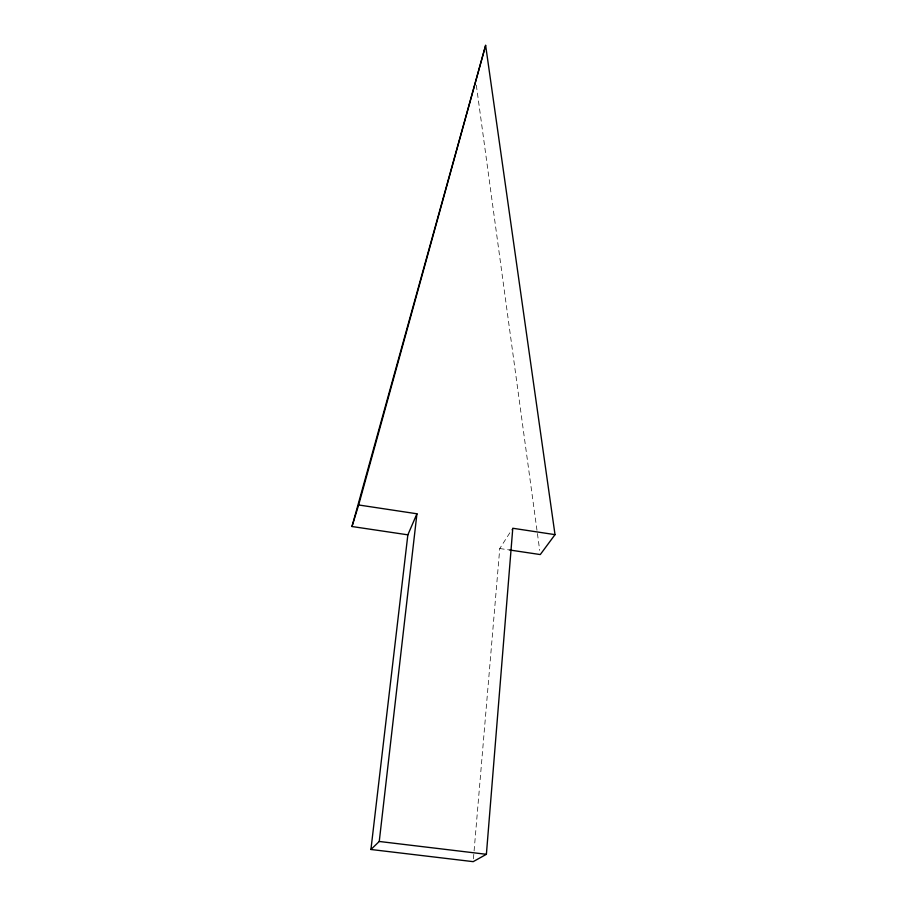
<?xml version="1.0" encoding="UTF-8"?>
<svg xmlns="http://www.w3.org/2000/svg" width="907" height="907" viewBox="0 0 907 907"><rect width="100%" height="100%" fill="white"/><g stroke="black" fill="none" stroke-linecap="round" stroke-linejoin="round"><path stroke-width="0.68" stroke-dasharray="4.54 3.4" d="M473.42 858.827L499.757 548.531L512.784 528.259M499.757 548.531L509.541 549.982M476.334 85.224L537.227 532.148M537.42 533.554L539.71 550.368"/><path stroke-width="1.36" d="M407.855 534.835L370.929 849.485L473.182 861.65L486.39 854.303L512.784 528.259L555.016 534.642L485.63 45.35L351.984 526.514L407.855 534.835L416.937 513.781L358.65 504.972L351.984 526.514M370.929 849.485L379.251 841.469L416.937 513.781M358.65 504.972L485.63 45.35M555.016 534.642L540.277 554.562L509.541 549.982M379.251 841.469L486.39 854.303"/></g></svg>
